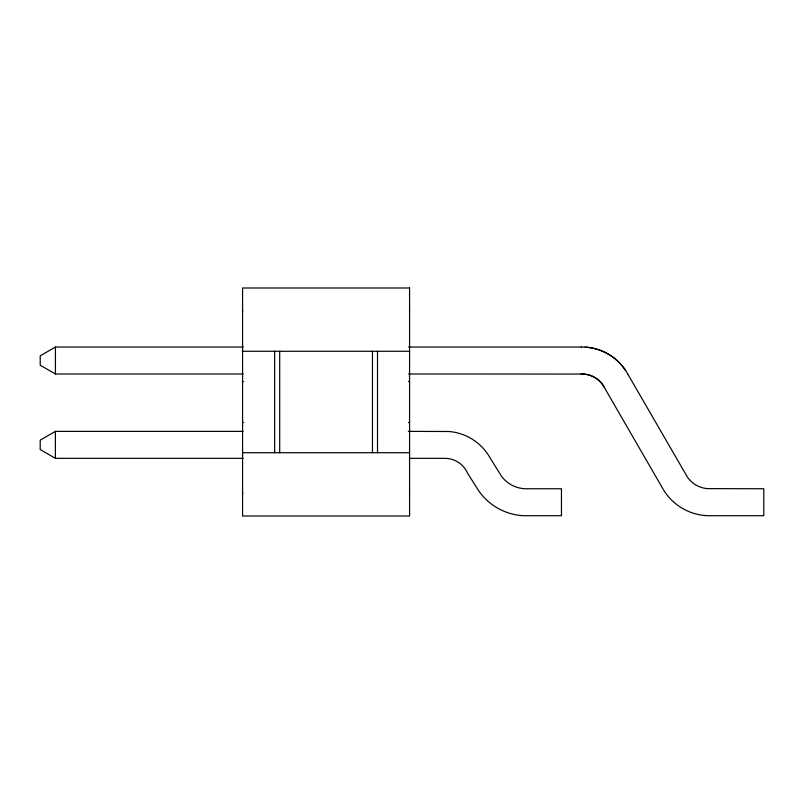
<?xml version="1.0" encoding="UTF-8"?>
<svg xmlns="http://www.w3.org/2000/svg" width="804" height="804" viewBox="0 0 804 804"><rect width="100%" height="100%" fill="white"/><g stroke="black" fill="none" stroke-linecap="round" stroke-linejoin="round"><path stroke-width="1.21" d="M242.567 493.545L242.778 493.033M409.578 310.455L409.578 310.967M243.21 347.047L55.436 347.047L40.22 355.81L40.22 365.237L55.436 374.001L243.21 374.001M243.18 431.376L55.406 431.376L40.2 440.14L40.2 449.577L55.406 458.34L243.17 458.34M242.567 381.729L243.602 381.428M409.578 422.271L408.543 422.572L409.578 422.572M408.512 347.037L581.533 347.047M242.567 351.278L409.578 351.278M408.472 374.001L583.784 374.061A25.095 25.085 30.1 0 1 603.01 385.196L662.858 488.752A54.009 54.009 0 0 0 709.61 515.716L763.8 515.716L763.8 488.752L707.259 488.631A27.024 27.024 0 0 1 687.49 477.224L627.552 373.689M409.578 381.428L408.543 381.428L409.578 381.729M408.331 431.376L448.763 431.497A51.898 51.898 0 0 1 490.108 457.938L501.616 476.41A30.964 30.964 0 0 0 525.203 488.752L561.453 488.752L561.453 515.716L524.138 515.716A57.928 57.928 0 0 1 477.385 488.752L467.626 473.295A24.904 24.904 0 0 0 444.25 458.34L409.276 458.34M242.567 452.722L409.578 452.722M409.578 493.033L409.578 493.545M581.332 347.037L585.583 347.127A52.079 52.049 30.1 0 1 625.482 370.252L627.653 373.86M242.567 422.271L243.602 422.572M242.567 310.455L242.778 310.967M377.508 351.278L377.508 452.722M372.463 351.278L372.463 452.722M279.691 351.278L279.691 452.722M274.646 351.278L274.646 452.722M55.436 347.047L55.436 374.001M55.406 431.376L55.406 458.34M585.211 347.127A52.803 52.783 30.1 0 1 625.673 370.574M581.051 374.001A25.828 25.808 30.1 0 1 604.427 387.548M409.578 287.993L242.567 287.993L242.567 516.007L409.578 516.007L409.578 287.993"/></g></svg>
